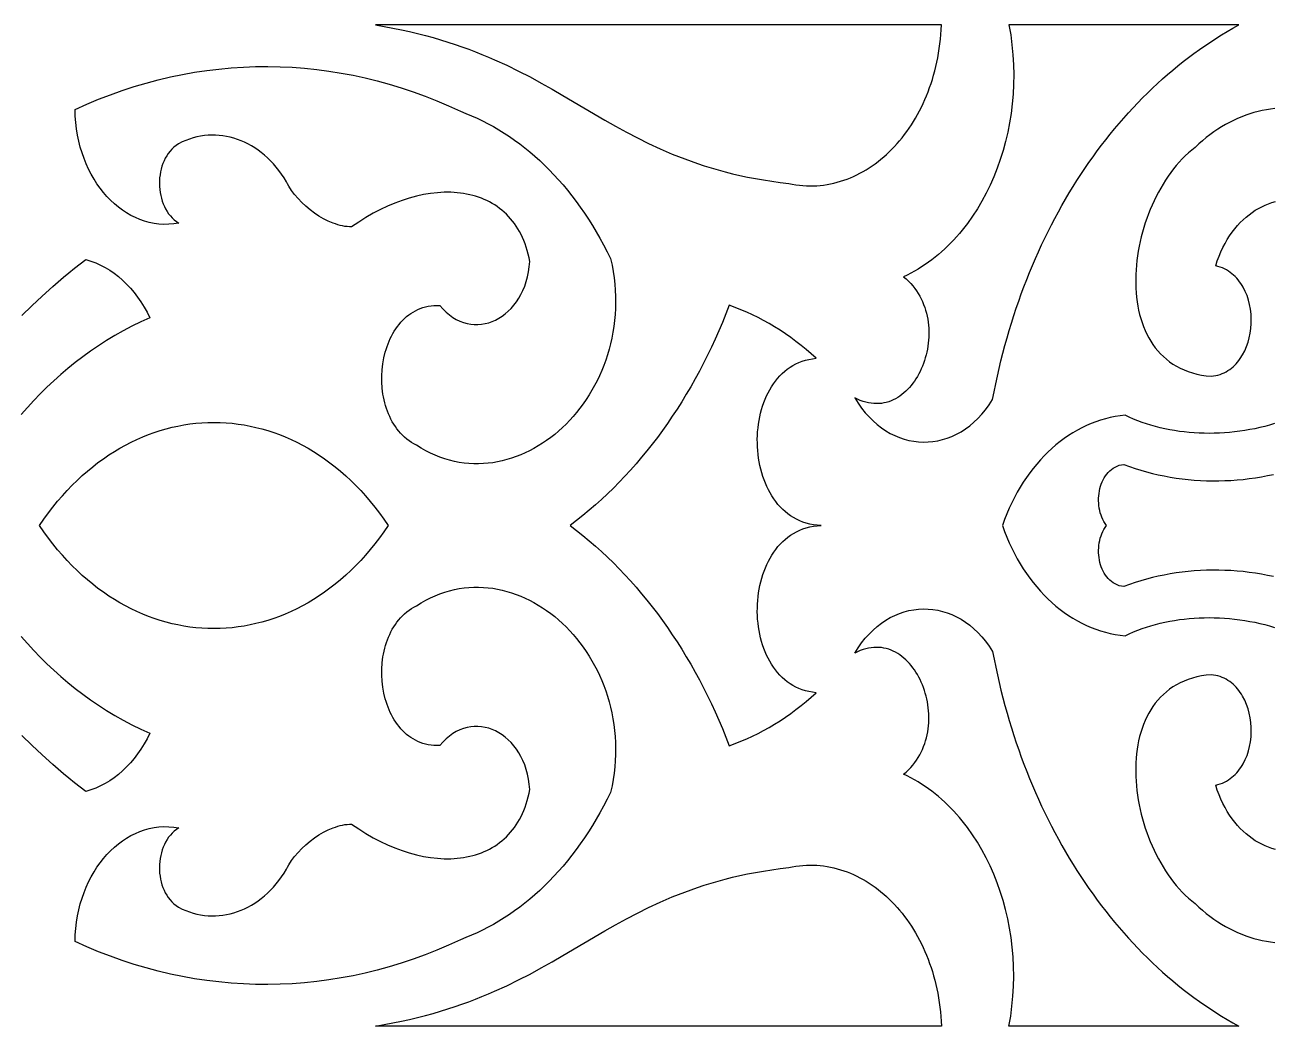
# Model space of a CAD drawing. Extents: x -250 to 390, y -40 to 76.
# Drawn here: x -119.6 to -20, y -40 to 40 of the extents above; entities that cross this region are included whole.
import ezdxf

# ---------------------------------------------------------------- set-up
doc = ezdxf.new("R2010")
doc.units = 0
doc.layers.add('LAYER_1', color=18, linetype='CONTINUOUS')

msp = doc.modelspace()

# ---------------------------------------------------------------- linework, layer by layer
at = {"layer": 'LAYER_1'}
for points in [[(-91.594, 39.999), (-90.885, 39.879), (-90.193, 39.75), (-89.519, 39.613), (-88.861, 39.469), (-88.22, 39.316), (-87.594, 39.157), (-86.984, 38.99), (-86.387, 38.816), (-85.805, 38.636), (-85.236, 38.45), (-84.679, 38.258), (-84.135, 38.06), (-83.603, 37.857), (-83.081, 37.649), (-82.57, 37.437), (-82.069, 37.22), (-81.094, 36.773), (-80.153, 36.312), (-79.239, 35.84), (-78.349, 35.358), (-77.479, 34.868), (-76.623, 34.374), (-74.938, 33.381), (-73.257, 32.397), (-72.406, 31.913), (-71.544, 31.44), (-70.664, 30.977), (-69.763, 30.529), (-68.835, 30.097), (-68.36, 29.888), (-67.877, 29.683), (-67.385, 29.484), (-66.884, 29.291), (-66.373, 29.103), (-65.851, 28.921), (-65.318, 28.746), (-64.774, 28.578), (-64.217, 28.416), (-63.648, 28.262), (-63.065, 28.115), (-62.469, 27.977), (-61.858, 27.846), (-61.232, 27.724), (-60.59, 27.611), (-59.932, 27.506), (-59.258, 27.411), (-58.566, 27.326), (-58.284, 27.27), (-58.004, 27.223), (-57.723, 27.187), (-57.443, 27.161), (-57.164, 27.145), (-56.885, 27.139), (-56.607, 27.142), (-56.331, 27.155), (-56.055, 27.177), (-55.781, 27.209), (-55.508, 27.25), (-55.237, 27.3), (-54.967, 27.359), (-54.699, 27.427), (-54.433, 27.505), (-54.169, 27.59), (-53.907, 27.685), (-53.648, 27.788), (-53.391, 27.9), (-53.136, 28.019), (-52.884, 28.147), (-52.635, 28.284), (-52.389, 28.428), (-52.146, 28.58), (-51.906, 28.74), (-51.669, 28.908), (-51.436, 29.084), (-51.206, 29.267), (-50.98, 29.457), (-50.758, 29.655), (-50.54, 29.86), (-50.326, 30.072), (-50.116, 30.291), (-49.91, 30.517), (-49.709, 30.749), (-49.512, 30.989), (-49.32, 31.235), (-49.133, 31.488), (-48.951, 31.747), (-48.774, 32.012), (-48.602, 32.283), (-48.435, 32.561), (-48.274, 32.844), (-48.119, 33.134), (-47.969, 33.429), (-47.825, 33.73), (-47.687, 34.036), (-47.555, 34.348), (-47.43, 34.665), (-47.31, 34.988), (-47.197, 35.316), (-47.091, 35.648), (-46.992, 35.986), (-46.899, 36.329), (-46.813, 36.676), (-46.735, 37.028), (-46.663, 37.384), (-46.6, 37.745), (-46.543, 38.111), (-46.494, 38.48), (-46.453, 38.854), (-46.42, 39.231), (-46.395, 39.613), (-46.377, 39.998)], [(-53.299, 10.205), (-53.033, 9.782), (-52.752, 9.385), (-52.457, 9.016), (-52.15, 8.673), (-51.831, 8.357), (-51.501, 8.068), (-51.161, 7.807), (-50.812, 7.572), (-50.455, 7.364), (-50.091, 7.183), (-49.721, 7.029), (-49.346, 6.902), (-48.967, 6.803), (-48.585, 6.73), (-48.2, 6.684), (-47.815, 6.666), (-47.429, 6.674), (-47.044, 6.71), (-46.661, 6.773), (-46.28, 6.863), (-45.904, 6.98), (-45.531, 7.124), (-45.165, 7.295), (-44.805, 7.494), (-44.452, 7.719), (-44.108, 7.972), (-43.773, 8.252), (-43.449, 8.56), (-43.137, 8.894), (-42.836, 9.256), (-42.549, 9.645), (-42.277, 10.062), (-42.157, 10.69), (-42.031, 11.315), (-41.898, 11.936), (-41.758, 12.554), (-41.611, 13.168), (-41.457, 13.778), (-41.296, 14.384), (-41.129, 14.986), (-40.955, 15.584), (-40.774, 16.178), (-40.587, 16.768), (-40.393, 17.354), (-40.193, 17.935), (-39.986, 18.512), (-39.773, 19.085), (-39.554, 19.653), (-39.328, 20.216), (-39.096, 20.774), (-38.858, 21.328), (-38.614, 21.877), (-38.364, 22.421), (-38.108, 22.959), (-37.846, 23.493), (-37.578, 24.021), (-37.304, 24.545), (-37.024, 25.062), (-36.739, 25.575), (-36.448, 26.082), (-36.151, 26.583), (-35.849, 27.079), (-35.541, 27.568), (-35.228, 28.053), (-34.909, 28.531), (-34.585, 29.003), (-34.255, 29.469), (-33.921, 29.929), (-33.581, 30.383), (-33.235, 30.83), (-32.885, 31.271), (-32.53, 31.706), (-32.169, 32.134), (-31.804, 32.556), (-31.433, 32.97), (-31.058, 33.378), (-30.678, 33.78), (-30.294, 34.174), (-29.904, 34.561), (-29.51, 34.942), (-29.111, 35.315), (-28.708, 35.681), (-28.3, 36.039), (-27.888, 36.39), (-27.471, 36.734), (-27.05, 37.07), (-26.625, 37.399), (-26.195, 37.72), (-25.761, 38.033), (-25.323, 38.338), (-24.881, 38.635), (-24.435, 38.925), (-23.985, 39.206), (-23.531, 39.479), (-23.073, 39.744), (-22.612, 40), (-40.972, 39.998), (-40.837, 39.202), (-40.732, 38.406), (-40.658, 37.612), (-40.612, 36.819), (-40.595, 36.029), (-40.607, 35.244), (-40.647, 34.464), (-40.714, 33.691), (-40.808, 32.925), (-40.929, 32.168), (-41.076, 31.42), (-41.248, 30.683), (-41.446, 29.959), (-41.668, 29.247), (-41.915, 28.549), (-42.186, 27.866), (-42.48, 27.199), (-42.797, 26.55), (-43.137, 25.918), (-43.499, 25.307), (-43.882, 24.715), (-44.286, 24.146), (-44.496, 23.869), (-44.712, 23.599), (-44.932, 23.334), (-45.157, 23.075), (-45.387, 22.823), (-45.622, 22.577), (-45.862, 22.337), (-46.107, 22.104), (-46.356, 21.878), (-46.61, 21.659), (-46.869, 21.446), (-47.132, 21.241), (-47.4, 21.043), (-47.672, 20.852), (-47.949, 20.669), (-48.23, 20.494), (-48.515, 20.326), (-48.804, 20.167), (-49.098, 20.015), (-49.395, 19.872), (-49.195, 19.701), (-49.005, 19.523), (-48.827, 19.338), (-48.66, 19.147), (-48.504, 18.949), (-48.359, 18.747), (-48.224, 18.539), (-48.1, 18.326), (-47.987, 18.108), (-47.883, 17.887), (-47.79, 17.662), (-47.707, 17.433), (-47.633, 17.202), (-47.569, 16.968), (-47.515, 16.731), (-47.469, 16.493), (-47.433, 16.254), (-47.406, 16.013), (-47.388, 15.771), (-47.379, 15.53), (-47.378, 15.288), (-47.385, 15.046), (-47.401, 14.806), (-47.425, 14.566), (-47.457, 14.328), (-47.496, 14.092), (-47.544, 13.858), (-47.598, 13.627), (-47.66, 13.399), (-47.73, 13.174), (-47.806, 12.953), (-47.89, 12.736), (-47.98, 12.523), (-48.076, 12.316), (-48.179, 12.113), (-48.289, 11.917), (-48.404, 11.726), (-48.526, 11.542), (-48.653, 11.364), (-48.787, 11.193), (-48.925, 11.03), (-49.069, 10.875), (-49.219, 10.728), (-49.373, 10.59), (-49.532, 10.46), (-49.697, 10.34), (-49.865, 10.23), (-50.039, 10.13), (-50.216, 10.04), (-50.398, 9.961), (-50.584, 9.894), (-50.774, 9.838), (-50.967, 9.793), (-51.164, 9.762), (-51.365, 9.743), (-51.568, 9.737), (-51.775, 9.744), (-51.985, 9.766), (-52.198, 9.801), (-52.413, 9.851), (-52.631, 9.916), (-52.852, 9.997), (-53.074, 10.093)], [(-115.592, 33.245), (-114.657, 33.665), (-113.716, 34.058), (-112.77, 34.424), (-111.819, 34.762), (-110.865, 35.072), (-109.907, 35.356), (-108.945, 35.611), (-107.98, 35.84), (-107.012, 36.041), (-106.042, 36.214), (-105.07, 36.36), (-104.096, 36.479), (-103.121, 36.57), (-102.145, 36.634), (-101.168, 36.671), (-100.191, 36.68), (-99.214, 36.662), (-98.237, 36.616), (-97.261, 36.543), (-96.287, 36.442), (-95.313, 36.314), (-94.342, 36.159), (-93.373, 35.976), (-92.407, 35.766), (-91.443, 35.528), (-90.483, 35.263), (-89.526, 34.971), (-88.573, 34.651), (-87.625, 34.304), (-86.681, 33.93), (-85.743, 33.528), (-84.809, 33.099), (-84.359, 32.927), (-83.912, 32.742), (-83.468, 32.545), (-83.028, 32.333), (-82.591, 32.109), (-82.159, 31.872), (-81.731, 31.622), (-81.307, 31.359), (-80.887, 31.083), (-80.472, 30.794), (-80.061, 30.492), (-79.656, 30.178), (-79.255, 29.851), (-78.86, 29.512), (-78.47, 29.16), (-78.085, 28.796), (-77.706, 28.419), (-77.333, 28.03), (-76.966, 27.629), (-76.605, 27.216), (-76.25, 26.79), (-75.901, 26.352), (-75.559, 25.903), (-75.224, 25.441), (-74.895, 24.968), (-74.574, 24.483), (-74.259, 23.986), (-73.952, 23.477), (-73.653, 22.957), (-73.361, 22.425), (-73.077, 21.882), (-72.8, 21.327), (-72.691, 20.815), (-72.601, 20.306), (-72.528, 19.8), (-72.472, 19.297), (-72.434, 18.799), (-72.413, 18.304), (-72.408, 17.814), (-72.419, 17.329), (-72.446, 16.848), (-72.489, 16.373), (-72.546, 15.903), (-72.619, 15.439), (-72.706, 14.982), (-72.807, 14.53), (-72.922, 14.085), (-73.05, 13.648), (-73.192, 13.217), (-73.346, 12.794), (-73.513, 12.379), (-73.691, 11.972), (-73.882, 11.573), (-74.084, 11.183), (-74.296, 10.802), (-74.52, 10.43), (-74.754, 10.068), (-74.998, 9.715), (-75.252, 9.373), (-75.515, 9.041), (-75.787, 8.72), (-76.067, 8.409), (-76.356, 8.11), (-76.653, 7.823), (-76.958, 7.547), (-77.269, 7.283), (-77.588, 7.032), (-77.914, 6.793), (-78.245, 6.567), (-78.583, 6.355), (-78.926, 6.156), (-79.274, 5.971), (-79.628, 5.8), (-79.986, 5.643), (-80.348, 5.501), (-80.714, 5.374), (-81.083, 5.262), (-81.456, 5.166), (-81.832, 5.086), (-82.21, 5.021), (-82.59, 4.973), (-82.972, 4.942), (-83.356, 4.928), (-83.74, 4.93), (-84.126, 4.951), (-84.512, 4.989), (-84.898, 5.045), (-85.284, 5.12), (-85.669, 5.213), (-86.053, 5.326), (-86.437, 5.457), (-86.818, 5.608), (-87.198, 5.779), (-87.575, 5.97), (-87.95, 6.181), (-88.322, 6.413), (-88.526, 6.523), (-88.722, 6.643), (-88.91, 6.772), (-89.09, 6.91), (-89.262, 7.057), (-89.426, 7.212), (-89.582, 7.375), (-89.73, 7.545), (-89.871, 7.722), (-90.003, 7.906), (-90.128, 8.097), (-90.245, 8.294), (-90.354, 8.496), (-90.456, 8.703), (-90.549, 8.915), (-90.636, 9.132), (-90.714, 9.353), (-90.785, 9.578), (-90.849, 9.806), (-90.905, 10.038), (-90.954, 10.272), (-90.995, 10.508), (-91.055, 10.986), (-91.086, 11.468), (-91.087, 11.953), (-91.06, 12.436), (-91.005, 12.915), (-90.921, 13.387), (-90.809, 13.849), (-90.743, 14.075), (-90.669, 14.297), (-90.589, 14.516), (-90.502, 14.73), (-90.408, 14.939), (-90.308, 15.143), (-90.2, 15.342), (-90.086, 15.535), (-89.966, 15.722), (-89.838, 15.902), (-89.704, 16.075), (-89.564, 16.24), (-89.417, 16.398), (-89.263, 16.548), (-89.103, 16.69), (-88.936, 16.822), (-88.764, 16.946), (-88.584, 17.059), (-88.399, 17.163), (-88.207, 17.257), (-88.008, 17.339), (-87.804, 17.411), (-87.593, 17.471), (-87.376, 17.52), (-87.153, 17.556), (-86.924, 17.58), (-86.689, 17.591), (-86.447, 17.588), (-86.2, 17.305), (-85.943, 17.051), (-85.679, 16.828), (-85.407, 16.634), (-85.13, 16.469), (-84.848, 16.333), (-84.562, 16.224), (-84.273, 16.143), (-83.983, 16.089), (-83.692, 16.062), (-83.401, 16.06), (-83.112, 16.083), (-82.825, 16.132), (-82.542, 16.205), (-82.264, 16.301), (-81.991, 16.421), (-81.725, 16.564), (-81.467, 16.729), (-81.218, 16.916), (-80.978, 17.124), (-80.75, 17.353), (-80.533, 17.602), (-80.33, 17.871), (-80.141, 18.159), (-79.966, 18.465), (-79.809, 18.79), (-79.668, 19.133), (-79.546, 19.493), (-79.443, 19.869), (-79.36, 20.262), (-79.299, 20.67), (-79.261, 21.093), (-79.32, 21.393), (-79.387, 21.684), (-79.463, 21.967), (-79.546, 22.241), (-79.638, 22.506), (-79.737, 22.763), (-79.845, 23.012), (-79.959, 23.252), (-80.081, 23.483), (-80.21, 23.707), (-80.347, 23.921), (-80.49, 24.128), (-80.639, 24.326), (-80.796, 24.516), (-80.958, 24.697), (-81.127, 24.87), (-81.303, 25.035), (-81.484, 25.192), (-81.67, 25.34), (-81.863, 25.48), (-82.06, 25.612), (-82.264, 25.736), (-82.472, 25.852), (-82.685, 25.959), (-82.903, 26.059), (-83.126, 26.15), (-83.353, 26.233), (-83.585, 26.309), (-83.821, 26.376), (-84.06, 26.436), (-84.304, 26.487), (-84.552, 26.53), (-84.803, 26.566), (-85.057, 26.594), (-85.315, 26.613), (-85.576, 26.625), (-85.84, 26.629), (-86.106, 26.626), (-86.375, 26.614), (-86.647, 26.595), (-87.197, 26.533), (-87.755, 26.441), (-88.32, 26.318), (-88.89, 26.164), (-89.465, 25.98), (-90.042, 25.766), (-90.621, 25.523), (-91.201, 25.249), (-91.78, 24.946), (-92.357, 24.614), (-92.93, 24.252), (-93.499, 23.861), (-93.677, 23.866), (-93.857, 23.881), (-94.04, 23.906), (-94.225, 23.94), (-94.412, 23.983), (-94.6, 24.035), (-94.788, 24.095), (-94.978, 24.164), (-95.357, 24.325), (-95.733, 24.514), (-96.104, 24.731), (-96.467, 24.971), (-96.818, 25.233), (-97.154, 25.514), (-97.473, 25.812), (-97.772, 26.124), (-98.047, 26.448), (-98.295, 26.78), (-98.514, 27.12), (-98.611, 27.291), (-98.7, 27.464), (-98.894, 27.775), (-99.096, 28.074), (-99.306, 28.36), (-99.524, 28.632), (-99.75, 28.892), (-99.982, 29.139), (-100.221, 29.372), (-100.467, 29.592), (-100.718, 29.799), (-100.975, 29.991), (-101.238, 30.17), (-101.505, 30.335), (-101.777, 30.486), (-102.053, 30.622), (-102.333, 30.745), (-102.616, 30.852), (-102.903, 30.946), (-103.192, 31.024), (-103.484, 31.088), (-103.777, 31.137), (-104.073, 31.17), (-104.37, 31.189), (-104.667, 31.192), (-104.965, 31.18), (-105.264, 31.152), (-105.562, 31.108), (-105.86, 31.049), (-106.158, 30.973), (-106.454, 30.882), (-106.748, 30.774), (-107.041, 30.65), (-107.331, 30.509), (-107.517, 30.379), (-107.692, 30.235), (-107.854, 30.078), (-108.004, 29.91), (-108.142, 29.731), (-108.267, 29.542), (-108.381, 29.345), (-108.482, 29.139), (-108.571, 28.927), (-108.648, 28.708), (-108.712, 28.484), (-108.765, 28.255), (-108.806, 28.023), (-108.834, 27.789), (-108.851, 27.552), (-108.855, 27.315), (-108.848, 27.079), (-108.828, 26.843), (-108.797, 26.609), (-108.753, 26.378), (-108.698, 26.151), (-108.63, 25.928), (-108.551, 25.712), (-108.46, 25.501), (-108.357, 25.298), (-108.242, 25.103), (-108.115, 24.918), (-107.976, 24.742), (-107.825, 24.578), (-107.663, 24.426), (-107.489, 24.286), (-107.303, 24.16), (-107.707, 24.099), (-108.107, 24.068), (-108.504, 24.065), (-108.896, 24.089), (-109.284, 24.14), (-109.666, 24.218), (-110.042, 24.321), (-110.411, 24.449), (-110.772, 24.601), (-111.126, 24.777), (-111.471, 24.976), (-111.806, 25.197), (-112.132, 25.439), (-112.447, 25.703), (-112.75, 25.986), (-113.042, 26.289), (-113.322, 26.611), (-113.588, 26.951), (-113.841, 27.309), (-114.079, 27.683), (-114.303, 28.074), (-114.51, 28.48), (-114.702, 28.901), (-114.877, 29.336), (-115.034, 29.785), (-115.173, 30.246), (-115.293, 30.72), (-115.394, 31.204), (-115.475, 31.7), (-115.536, 32.206), (-115.575, 32.721)], [(-63.318, -17.597), (-62.852, -17.427), (-62.389, -17.244), (-61.931, -17.047), (-61.476, -16.838), (-61.025, -16.616), (-60.578, -16.382), (-60.136, -16.135), (-59.699, -15.875), (-59.266, -15.603), (-58.837, -15.319), (-58.414, -15.022), (-57.996, -14.714), (-57.584, -14.393), (-57.177, -14.061), (-56.775, -13.717), (-56.379, -13.362), (-56.673, -13.328), (-56.958, -13.278), (-57.233, -13.211), (-57.498, -13.129), (-57.754, -13.031), (-58.001, -12.918), (-58.238, -12.79), (-58.466, -12.649), (-58.684, -12.495), (-58.893, -12.328), (-59.092, -12.149), (-59.282, -11.959), (-59.462, -11.757), (-59.633, -11.545), (-59.794, -11.324), (-59.946, -11.093), (-60.088, -10.853), (-60.221, -10.605), (-60.344, -10.35), (-60.458, -10.087), (-60.562, -9.818), (-60.657, -9.543), (-60.742, -9.262), (-60.817, -8.977), (-60.884, -8.688), (-60.94, -8.394), (-60.987, -8.098), (-61.025, -7.799), (-61.053, -7.498), (-61.071, -7.195), (-61.08, -6.892), (-61.079, -6.588), (-61.069, -6.284), (-61.049, -5.981), (-61.02, -5.68), (-60.981, -5.38), (-60.932, -5.083), (-60.874, -4.788), (-60.807, -4.497), (-60.729, -4.21), (-60.643, -3.928), (-60.546, -3.651), (-60.44, -3.38), (-60.324, -3.115), (-60.199, -2.857), (-60.064, -2.606), (-59.92, -2.364), (-59.766, -2.13), (-59.602, -1.905), (-59.429, -1.689), (-59.246, -1.484), (-59.054, -1.29), (-58.852, -1.107), (-58.64, -0.936), (-58.418, -0.777), (-58.187, -0.631), (-57.947, -0.499), (-57.696, -0.381), (-57.436, -0.278), (-57.167, -0.189), (-56.888, -0.117), (-56.599, -0.061), (-56.3, -0.022), (-55.992, 0), (-56.3, 0.022), (-56.599, 0.061), (-56.888, 0.117), (-57.167, 0.189), (-57.436, 0.278), (-57.696, 0.381), (-57.947, 0.499), (-58.187, 0.631), (-58.418, 0.777), (-58.64, 0.936), (-58.852, 1.107), (-59.054, 1.29), (-59.246, 1.484), (-59.429, 1.689), (-59.602, 1.905), (-59.766, 2.13), (-59.92, 2.364), (-60.064, 2.606), (-60.199, 2.857), (-60.324, 3.115), (-60.44, 3.38), (-60.546, 3.651), (-60.643, 3.928), (-60.729, 4.21), (-60.807, 4.497), (-60.874, 4.788), (-60.932, 5.083), (-60.981, 5.38), (-61.02, 5.68), (-61.049, 5.981), (-61.069, 6.284), (-61.079, 6.588), (-61.08, 6.892), (-61.071, 7.195), (-61.053, 7.498), (-61.025, 7.799), (-60.987, 8.098), (-60.94, 8.394), (-60.884, 8.688), (-60.817, 8.977), (-60.742, 9.262), (-60.657, 9.543), (-60.562, 9.818), (-60.458, 10.087), (-60.344, 10.35), (-60.221, 10.605), (-60.088, 10.853), (-59.946, 11.093), (-59.794, 11.324), (-59.633, 11.545), (-59.462, 11.757), (-59.282, 11.959), (-59.092, 12.149), (-58.893, 12.328), (-58.684, 12.495), (-58.466, 12.649), (-58.238, 12.79), (-58.001, 12.918), (-57.754, 13.031), (-57.498, 13.129), (-57.233, 13.211), (-56.958, 13.278), (-56.673, 13.328), (-56.379, 13.362), (-56.775, 13.717), (-57.177, 14.061), (-57.584, 14.393), (-57.996, 14.714), (-58.414, 15.022), (-58.837, 15.319), (-59.266, 15.603), (-59.699, 15.875), (-60.136, 16.135), (-60.578, 16.382), (-61.025, 16.616), (-61.476, 16.838), (-61.931, 17.047), (-62.389, 17.244), (-62.852, 17.427), (-63.318, 17.597), (-63.585, 16.912), (-63.861, 16.235), (-64.147, 15.564), (-64.442, 14.902), (-64.746, 14.247), (-65.059, 13.6), (-65.381, 12.962), (-65.712, 12.331), (-66.052, 11.708), (-66.4, 11.094), (-66.756, 10.489), (-67.121, 9.892), (-67.495, 9.304), (-67.876, 8.725), (-68.266, 8.155), (-68.663, 7.595), (-69.069, 7.044), (-69.482, 6.502), (-69.903, 5.97), (-70.331, 5.448), (-70.767, 4.936), (-71.211, 4.434), (-71.662, 3.942), (-72.119, 3.461), (-72.584, 2.99), (-73.056, 2.53), (-73.535, 2.08), (-74.021, 1.642), (-74.513, 1.214), (-75.012, 0.798), (-75.517, 0.393), (-76.029, 0), (-75.517, -0.393), (-75.012, -0.798), (-74.513, -1.214), (-74.021, -1.642), (-73.535, -2.08), (-73.056, -2.53), (-72.584, -2.99), (-72.119, -3.461), (-71.662, -3.942), (-71.211, -4.434), (-70.767, -4.936), (-70.331, -5.448), (-69.903, -5.97), (-69.482, -6.502), (-69.069, -7.044), (-68.663, -7.595), (-68.266, -8.155), (-67.876, -8.725), (-67.495, -9.304), (-67.121, -9.892), (-66.756, -10.489), (-66.4, -11.094), (-66.052, -11.708), (-65.712, -12.331), (-65.381, -12.962), (-65.059, -13.6), (-64.746, -14.247), (-64.442, -14.902), (-64.147, -15.564), (-63.861, -16.235), (-63.585, -16.912)], [(-118.433, 0), (-118.084, 0.507), (-117.727, 0.999), (-117.363, 1.474), (-116.99, 1.933), (-116.61, 2.376), (-116.222, 2.803), (-115.828, 3.213), (-115.427, 3.608), (-115.02, 3.986), (-114.606, 4.348), (-114.186, 4.694), (-113.761, 5.024), (-113.331, 5.338), (-112.895, 5.636), (-112.455, 5.917), (-112.01, 6.183), (-111.561, 6.432), (-111.107, 6.665), (-110.65, 6.882), (-110.19, 7.083), (-109.726, 7.268), (-109.26, 7.437), (-108.79, 7.59), (-108.319, 7.726), (-107.845, 7.847), (-107.369, 7.951), (-106.892, 8.039), (-106.413, 8.111), (-105.934, 8.167), (-105.453, 8.207), (-104.972, 8.231), (-104.491, 8.239), (-104.01, 8.231), (-103.529, 8.206), (-103.049, 8.166), (-102.569, 8.109), (-102.091, 8.036), (-101.614, 7.948), (-101.138, 7.843), (-100.665, 7.722), (-100.193, 7.585), (-99.724, 7.432), (-99.258, 7.263), (-98.795, 7.077), (-98.334, 6.876), (-97.878, 6.659), (-97.425, 6.425), (-96.976, 6.176), (-96.532, 5.91), (-96.092, 5.629), (-95.657, 5.331), (-95.227, 5.017), (-94.803, 4.687), (-94.384, 4.341), (-93.971, 3.979), (-93.564, 3.602), (-93.164, 3.207), (-92.77, 2.797), (-92.384, 2.371), (-92.004, 1.929), (-91.633, 1.471), (-91.269, 0.997), (-90.913, 0.506), (-90.565, 0), (-90.913, -0.506), (-91.269, -0.997), (-91.633, -1.471), (-92.004, -1.929), (-92.384, -2.371), (-92.77, -2.797), (-93.164, -3.207), (-93.564, -3.602), (-93.971, -3.979), (-94.384, -4.341), (-94.803, -4.687), (-95.227, -5.017), (-95.657, -5.331), (-96.092, -5.629), (-96.532, -5.91), (-96.976, -6.176), (-97.425, -6.425), (-97.878, -6.659), (-98.334, -6.876), (-98.795, -7.077), (-99.258, -7.263), (-99.724, -7.432), (-100.193, -7.585), (-100.665, -7.722), (-101.138, -7.843), (-101.614, -7.948), (-102.091, -8.036), (-102.569, -8.109), (-103.049, -8.166), (-103.529, -8.206), (-104.01, -8.231), (-104.491, -8.239), (-104.972, -8.231), (-105.453, -8.207), (-105.934, -8.167), (-106.413, -8.111), (-106.892, -8.039), (-107.369, -7.951), (-107.845, -7.847), (-108.319, -7.726), (-108.79, -7.59), (-109.26, -7.437), (-109.726, -7.268), (-110.19, -7.083), (-110.65, -6.882), (-111.107, -6.665), (-111.561, -6.432), (-112.01, -6.183), (-112.455, -5.917), (-112.895, -5.636), (-113.331, -5.338), (-113.761, -5.024), (-114.186, -4.694), (-114.606, -4.348), (-115.02, -3.986), (-115.427, -3.608), (-115.828, -3.213), (-116.222, -2.803), (-116.61, -2.376), (-116.99, -1.933), (-117.363, -1.474), (-117.727, -0.999), (-118.084, -0.507)], [(-115.592, -33.245), (-115.575, -32.721), (-115.536, -32.206), (-115.475, -31.7), (-115.394, -31.204), (-115.293, -30.72), (-115.173, -30.246), (-115.034, -29.785), (-114.877, -29.336), (-114.702, -28.901), (-114.51, -28.48), (-114.303, -28.074), (-114.079, -27.683), (-113.841, -27.309), (-113.588, -26.951), (-113.322, -26.611), (-113.042, -26.289), (-112.75, -25.986), (-112.447, -25.703), (-112.132, -25.439), (-111.806, -25.197), (-111.471, -24.976), (-111.126, -24.777), (-110.772, -24.601), (-110.411, -24.449), (-110.042, -24.321), (-109.666, -24.218), (-109.284, -24.14), (-108.896, -24.089), (-108.504, -24.065), (-108.107, -24.068), (-107.707, -24.099), (-107.303, -24.16), (-107.489, -24.286), (-107.663, -24.426), (-107.825, -24.578), (-107.976, -24.742), (-108.115, -24.918), (-108.242, -25.103), (-108.357, -25.298), (-108.46, -25.501), (-108.551, -25.712), (-108.63, -25.928), (-108.698, -26.151), (-108.753, -26.378), (-108.797, -26.609), (-108.828, -26.843), (-108.848, -27.079), (-108.855, -27.315), (-108.851, -27.552), (-108.834, -27.789), (-108.806, -28.023), (-108.765, -28.255), (-108.712, -28.484), (-108.648, -28.708), (-108.571, -28.927), (-108.482, -29.139), (-108.381, -29.345), (-108.267, -29.542), (-108.142, -29.731), (-108.004, -29.91), (-107.854, -30.078), (-107.692, -30.235), (-107.517, -30.379), (-107.331, -30.509), (-107.041, -30.65), (-106.748, -30.774), (-106.454, -30.882), (-106.158, -30.973), (-105.86, -31.049), (-105.562, -31.108), (-105.264, -31.152), (-104.965, -31.18), (-104.667, -31.192), (-104.37, -31.189), (-104.073, -31.17), (-103.777, -31.137), (-103.484, -31.088), (-103.192, -31.024), (-102.903, -30.946), (-102.616, -30.852), (-102.333, -30.745), (-102.053, -30.622), (-101.777, -30.486), (-101.505, -30.335), (-101.238, -30.17), (-100.975, -29.991), (-100.718, -29.799), (-100.467, -29.592), (-100.221, -29.372), (-99.982, -29.139), (-99.75, -28.892), (-99.524, -28.632), (-99.306, -28.36), (-99.096, -28.074), (-98.894, -27.775), (-98.7, -27.464), (-98.611, -27.291), (-98.514, -27.12), (-98.295, -26.78), (-98.047, -26.448), (-97.772, -26.124), (-97.473, -25.812), (-97.154, -25.514), (-96.818, -25.233), (-96.467, -24.971), (-96.104, -24.731), (-95.733, -24.514), (-95.357, -24.325), (-94.978, -24.164), (-94.788, -24.095), (-94.6, -24.035), (-94.412, -23.983), (-94.225, -23.94), (-94.04, -23.906), (-93.857, -23.881), (-93.677, -23.866), (-93.499, -23.861), (-92.93, -24.252), (-92.357, -24.614), (-91.78, -24.946), (-91.201, -25.249), (-90.621, -25.523), (-90.042, -25.766), (-89.465, -25.98), (-88.89, -26.164), (-88.32, -26.318), (-87.755, -26.441), (-87.197, -26.533), (-86.647, -26.595), (-86.375, -26.614), (-86.106, -26.626), (-85.84, -26.629), (-85.576, -26.625), (-85.315, -26.613), (-85.057, -26.594), (-84.803, -26.566), (-84.552, -26.53), (-84.304, -26.487), (-84.06, -26.436), (-83.821, -26.376), (-83.585, -26.309), (-83.353, -26.233), (-83.126, -26.15), (-82.903, -26.059), (-82.685, -25.959), (-82.472, -25.852), (-82.264, -25.736), (-82.06, -25.612), (-81.863, -25.48), (-81.67, -25.34), (-81.484, -25.192), (-81.303, -25.035), (-81.127, -24.87), (-80.958, -24.697), (-80.796, -24.516), (-80.639, -24.326), (-80.49, -24.128), (-80.347, -23.921), (-80.21, -23.707), (-80.081, -23.483), (-79.959, -23.252), (-79.845, -23.012), (-79.737, -22.763), (-79.638, -22.506), (-79.546, -22.241), (-79.463, -21.967), (-79.387, -21.684), (-79.32, -21.393), (-79.261, -21.093), (-79.299, -20.67), (-79.36, -20.262), (-79.443, -19.869), (-79.546, -19.493), (-79.668, -19.133), (-79.809, -18.79), (-79.966, -18.465), (-80.141, -18.159), (-80.33, -17.871), (-80.533, -17.602), (-80.75, -17.353), (-80.978, -17.124), (-81.218, -16.916), (-81.467, -16.729), (-81.725, -16.564), (-81.991, -16.421), (-82.264, -16.301), (-82.542, -16.205), (-82.825, -16.132), (-83.112, -16.083), (-83.401, -16.06), (-83.692, -16.062), (-83.983, -16.089), (-84.273, -16.143), (-84.562, -16.224), (-84.848, -16.333), (-85.13, -16.469), (-85.407, -16.634), (-85.679, -16.828), (-85.943, -17.051), (-86.2, -17.305), (-86.447, -17.588), (-86.689, -17.591), (-86.924, -17.58), (-87.153, -17.556), (-87.376, -17.52), (-87.593, -17.471), (-87.804, -17.411), (-88.008, -17.339), (-88.207, -17.257), (-88.399, -17.163), (-88.584, -17.059), (-88.764, -16.946), (-88.936, -16.822), (-89.103, -16.69), (-89.263, -16.548), (-89.417, -16.398), (-89.564, -16.24), (-89.704, -16.075), (-89.838, -15.902), (-89.966, -15.722), (-90.086, -15.535), (-90.2, -15.342), (-90.308, -15.143), (-90.408, -14.939), (-90.502, -14.73), (-90.589, -14.516), (-90.669, -14.297), (-90.743, -14.075), (-90.809, -13.849), (-90.921, -13.387), (-91.005, -12.915), (-91.06, -12.436), (-91.087, -11.953), (-91.086, -11.468), (-91.055, -10.986), (-91.029, -10.746), (-90.995, -10.508), (-90.954, -10.272), (-90.905, -10.038), (-90.849, -9.806), (-90.785, -9.578), (-90.714, -9.353), (-90.636, -9.132), (-90.549, -8.915), (-90.456, -8.703), (-90.354, -8.496), (-90.245, -8.294), (-90.128, -8.097), (-90.003, -7.906), (-89.871, -7.722), (-89.73, -7.545), (-89.582, -7.375), (-89.426, -7.212), (-89.262, -7.057), (-89.09, -6.91), (-88.91, -6.772), (-88.722, -6.643), (-88.526, -6.523), (-88.322, -6.413), (-87.95, -6.181), (-87.575, -5.97), (-87.198, -5.779), (-86.818, -5.608), (-86.437, -5.457), (-86.053, -5.326), (-85.669, -5.213), (-85.284, -5.12), (-84.898, -5.045), (-84.512, -4.989), (-84.126, -4.951), (-83.74, -4.93), (-83.356, -4.928), (-82.972, -4.942), (-82.59, -4.973), (-82.21, -5.021), (-81.832, -5.086), (-81.456, -5.166), (-81.083, -5.262), (-80.714, -5.374), (-80.348, -5.501), (-79.986, -5.643), (-79.628, -5.8), (-79.274, -5.971), (-78.926, -6.156), (-78.583, -6.355), (-78.245, -6.567), (-77.914, -6.793), (-77.588, -7.032), (-77.269, -7.283), (-76.958, -7.547), (-76.653, -7.823), (-76.356, -8.11), (-76.067, -8.409), (-75.787, -8.72), (-75.515, -9.041), (-75.252, -9.373), (-74.998, -9.715), (-74.754, -10.068), (-74.52, -10.43), (-74.296, -10.802), (-74.084, -11.183), (-73.882, -11.573), (-73.691, -11.972), (-73.513, -12.379), (-73.346, -12.794), (-73.192, -13.217), (-73.05, -13.648), (-72.922, -14.085), (-72.807, -14.53), (-72.706, -14.982), (-72.619, -15.439), (-72.546, -15.903), (-72.489, -16.373), (-72.446, -16.848), (-72.419, -17.329), (-72.408, -17.814), (-72.413, -18.304), (-72.434, -18.799), (-72.472, -19.297), (-72.528, -19.8), (-72.601, -20.306), (-72.691, -20.815), (-72.8, -21.327), (-73.077, -21.882), (-73.361, -22.425), (-73.653, -22.957), (-73.952, -23.477), (-74.259, -23.986), (-74.574, -24.483), (-74.895, -24.968), (-75.224, -25.441), (-75.559, -25.903), (-75.901, -26.352), (-76.25, -26.79), (-76.605, -27.216), (-76.966, -27.629), (-77.333, -28.03), (-77.706, -28.419), (-78.085, -28.796), (-78.47, -29.16), (-78.86, -29.512), (-79.255, -29.851), (-79.656, -30.178), (-80.061, -30.492), (-80.472, -30.794), (-80.887, -31.083), (-81.307, -31.359), (-81.731, -31.622), (-82.159, -31.872), (-82.591, -32.109), (-83.028, -32.333), (-83.468, -32.545), (-83.912, -32.742), (-84.359, -32.927), (-84.809, -33.099), (-85.743, -33.528), (-86.681, -33.93), (-87.625, -34.304), (-88.573, -34.651), (-89.526, -34.971), (-90.483, -35.263), (-91.443, -35.528), (-92.407, -35.766), (-93.373, -35.976), (-94.342, -36.159), (-95.313, -36.314), (-96.287, -36.442), (-97.261, -36.543), (-98.237, -36.616), (-99.214, -36.662), (-100.191, -36.68), (-101.168, -36.671), (-102.145, -36.634), (-103.121, -36.57), (-104.096, -36.479), (-105.07, -36.36), (-106.042, -36.214), (-107.012, -36.041), (-107.98, -35.84), (-108.945, -35.611), (-109.907, -35.356), (-110.865, -35.072), (-111.819, -34.762), (-112.77, -34.424), (-113.716, -34.058), (-114.657, -33.665)], [(-40.972, -39.998), (-40.837, -39.202), (-40.732, -38.406), (-40.658, -37.612), (-40.612, -36.819), (-40.595, -36.029), (-40.607, -35.244), (-40.647, -34.464), (-40.714, -33.691), (-40.808, -32.925), (-40.929, -32.168), (-41.076, -31.42), (-41.248, -30.683), (-41.446, -29.959), (-41.668, -29.247), (-41.915, -28.549), (-42.186, -27.866), (-42.48, -27.199), (-42.797, -26.55), (-43.137, -25.918), (-43.499, -25.307), (-43.882, -24.715), (-44.286, -24.146), (-44.496, -23.869), (-44.712, -23.599), (-44.932, -23.334), (-45.157, -23.075), (-45.387, -22.823), (-45.622, -22.577), (-45.862, -22.337), (-46.107, -22.104), (-46.356, -21.878), (-46.61, -21.659), (-46.869, -21.446), (-47.132, -21.241), (-47.4, -21.043), (-47.672, -20.852), (-47.949, -20.669), (-48.23, -20.494), (-48.515, -20.326), (-48.804, -20.167), (-49.098, -20.015), (-49.395, -19.872), (-49.195, -19.701), (-49.005, -19.523), (-48.827, -19.338), (-48.66, -19.147), (-48.504, -18.949), (-48.359, -18.747), (-48.224, -18.539), (-48.1, -18.326), (-47.987, -18.108), (-47.883, -17.887), (-47.79, -17.662), (-47.707, -17.433), (-47.633, -17.202), (-47.569, -16.968), (-47.515, -16.731), (-47.469, -16.493), (-47.433, -16.254), (-47.406, -16.013), (-47.388, -15.771), (-47.379, -15.53), (-47.378, -15.288), (-47.385, -15.046), (-47.401, -14.806), (-47.425, -14.566), (-47.457, -14.328), (-47.496, -14.092), (-47.544, -13.858), (-47.598, -13.627), (-47.66, -13.399), (-47.73, -13.174), (-47.806, -12.953), (-47.89, -12.736), (-47.98, -12.523), (-48.076, -12.316), (-48.179, -12.113), (-48.289, -11.917), (-48.404, -11.726), (-48.526, -11.542), (-48.653, -11.364), (-48.787, -11.193), (-48.925, -11.03), (-49.069, -10.875), (-49.219, -10.728), (-49.373, -10.59), (-49.532, -10.46), (-49.697, -10.34), (-49.865, -10.23), (-50.039, -10.13), (-50.216, -10.04), (-50.398, -9.961), (-50.584, -9.894), (-50.774, -9.838), (-50.967, -9.793), (-51.164, -9.762), (-51.365, -9.743), (-51.568, -9.737), (-51.775, -9.744), (-51.985, -9.766), (-52.198, -9.801), (-52.413, -9.851), (-52.631, -9.916), (-52.852, -9.997), (-53.074, -10.093), (-53.299, -10.205), (-53.033, -9.782), (-52.752, -9.385), (-52.457, -9.016), (-52.15, -8.673), (-51.831, -8.357), (-51.501, -8.068), (-51.161, -7.807), (-50.812, -7.572), (-50.455, -7.364), (-50.091, -7.183), (-49.721, -7.029), (-49.346, -6.902), (-48.967, -6.803), (-48.585, -6.73), (-48.2, -6.684), (-47.815, -6.666), (-47.429, -6.674), (-47.044, -6.71), (-46.661, -6.773), (-46.28, -6.863), (-45.904, -6.98), (-45.531, -7.124), (-45.165, -7.295), (-44.805, -7.494), (-44.452, -7.719), (-44.108, -7.972), (-43.773, -8.252), (-43.449, -8.56), (-43.137, -8.894), (-42.836, -9.256), (-42.549, -9.645), (-42.277, -10.062), (-42.157, -10.69), (-42.031, -11.315), (-41.898, -11.936), (-41.758, -12.554), (-41.611, -13.168), (-41.457, -13.778), (-41.296, -14.384), (-41.129, -14.986), (-40.955, -15.584), (-40.774, -16.178), (-40.587, -16.768), (-40.393, -17.354), (-40.193, -17.935), (-39.986, -18.512), (-39.773, -19.085), (-39.554, -19.653), (-39.328, -20.216), (-39.096, -20.774), (-38.858, -21.328), (-38.614, -21.877), (-38.364, -22.421), (-38.108, -22.959), (-37.846, -23.493), (-37.578, -24.021), (-37.304, -24.545), (-37.024, -25.062), (-36.739, -25.575), (-36.448, -26.082), (-36.151, -26.583), (-35.849, -27.079), (-35.541, -27.568), (-35.228, -28.053), (-34.909, -28.531), (-34.585, -29.003), (-34.255, -29.469), (-33.921, -29.929), (-33.581, -30.383), (-33.235, -30.83), (-32.885, -31.271), (-32.53, -31.706), (-32.169, -32.134), (-31.804, -32.556), (-31.433, -32.97), (-31.058, -33.378), (-30.678, -33.78), (-30.294, -34.174), (-29.904, -34.561), (-29.51, -34.942), (-29.111, -35.315), (-28.708, -35.681), (-28.3, -36.039), (-27.888, -36.39), (-27.471, -36.734), (-27.05, -37.07), (-26.625, -37.399), (-26.195, -37.72), (-25.761, -38.033), (-25.323, -38.338), (-24.881, -38.635), (-24.435, -38.925), (-23.985, -39.206), (-23.531, -39.479), (-23.073, -39.744), (-22.612, -40)], [(-91.594, -39.999), (-90.885, -39.879), (-90.193, -39.75), (-89.519, -39.613), (-88.861, -39.469), (-88.22, -39.316), (-87.594, -39.157), (-86.984, -38.99), (-86.387, -38.816), (-85.805, -38.636), (-85.236, -38.45), (-84.679, -38.258), (-84.135, -38.06), (-83.603, -37.857), (-83.081, -37.649), (-82.57, -37.437), (-82.069, -37.22), (-81.094, -36.773), (-80.153, -36.312), (-79.239, -35.84), (-78.349, -35.358), (-77.479, -34.868), (-76.623, -34.374), (-74.938, -33.381), (-73.257, -32.397), (-72.406, -31.913), (-71.544, -31.44), (-70.664, -30.977), (-69.763, -30.529), (-68.835, -30.097), (-68.36, -29.888), (-67.877, -29.683), (-67.385, -29.484), (-66.884, -29.291), (-66.373, -29.103), (-65.851, -28.921), (-65.318, -28.746), (-64.774, -28.578), (-64.217, -28.416), (-63.648, -28.262), (-63.065, -28.115), (-62.469, -27.977), (-61.858, -27.846), (-61.232, -27.724), (-60.59, -27.611), (-59.932, -27.506), (-59.258, -27.411), (-58.566, -27.326), (-58.284, -27.27), (-58.004, -27.223), (-57.723, -27.187), (-57.443, -27.161), (-57.164, -27.145), (-56.885, -27.139), (-56.607, -27.142), (-56.331, -27.155), (-56.055, -27.177), (-55.781, -27.209), (-55.508, -27.25), (-55.237, -27.3), (-54.967, -27.359), (-54.699, -27.427), (-54.433, -27.505), (-54.169, -27.59), (-53.907, -27.685), (-53.648, -27.788), (-53.391, -27.9), (-53.136, -28.019), (-52.884, -28.147), (-52.635, -28.284), (-52.389, -28.428), (-52.146, -28.58), (-51.906, -28.74), (-51.669, -28.908), (-51.436, -29.084), (-51.206, -29.267), (-50.98, -29.457), (-50.758, -29.655), (-50.54, -29.86), (-50.326, -30.072), (-50.116, -30.291), (-49.91, -30.517), (-49.709, -30.749), (-49.512, -30.989), (-49.32, -31.235), (-49.133, -31.488), (-48.951, -31.747), (-48.774, -32.012), (-48.602, -32.283), (-48.435, -32.561), (-48.274, -32.844), (-48.119, -33.134), (-47.969, -33.429), (-47.825, -33.73), (-47.687, -34.036), (-47.555, -34.348), (-47.43, -34.665), (-47.31, -34.988), (-47.197, -35.316), (-47.091, -35.648), (-46.992, -35.986), (-46.899, -36.329), (-46.813, -36.676), (-46.735, -37.028), (-46.663, -37.384), (-46.6, -37.745), (-46.543, -38.111), (-46.494, -38.48), (-46.453, -38.854), (-46.42, -39.231), (-46.395, -39.613), (-46.377, -39.998)]]:
    msp.add_lwpolyline(points, close=True, dxfattribs=at)
for points in [[(-19.741, 33.32), (-20.074, 33.278), (-20.406, 33.225), (-20.737, 33.16), (-21.068, 33.083), (-21.398, 32.994), (-21.727, 32.894), (-22.054, 32.781), (-22.38, 32.657), (-22.704, 32.521), (-23.027, 32.373), (-23.347, 32.212), (-23.665, 32.04), (-23.981, 31.855), (-24.294, 31.658), (-24.604, 31.449), (-24.911, 31.227), (-25.215, 30.993), (-25.516, 30.746), (-25.813, 30.487), (-26.107, 30.215), (-26.372, 30.003), (-26.631, 29.779), (-26.883, 29.543), (-27.129, 29.296), (-27.369, 29.038), (-27.602, 28.769), (-27.828, 28.49), (-28.047, 28.201), (-28.259, 27.904), (-28.464, 27.597), (-28.661, 27.283), (-28.851, 26.962), (-29.033, 26.633), (-29.208, 26.297), (-29.374, 25.956), (-29.532, 25.609), (-29.682, 25.256), (-29.824, 24.899), (-29.957, 24.538), (-30.082, 24.173), (-30.197, 23.805), (-30.304, 23.435), (-30.402, 23.062), (-30.49, 22.687), (-30.569, 22.312), (-30.639, 21.935), (-30.698, 21.559), (-30.748, 21.182), (-30.788, 20.806), (-30.818, 20.432), (-30.838, 20.059), (-30.847, 19.689), (-30.846, 19.321), (-30.835, 18.956), (-30.812, 18.595), (-30.778, 18.238), (-30.734, 17.886), (-30.678, 17.539), (-30.611, 17.198), (-30.532, 16.862), (-30.442, 16.534), (-30.339, 16.212), (-30.225, 15.898), (-30.099, 15.592), (-29.961, 15.295), (-29.81, 15.007), (-29.647, 14.728), (-29.471, 14.459), (-29.282, 14.201), (-29.08, 13.954), (-28.866, 13.718), (-28.638, 13.495), (-28.397, 13.283), (-28.142, 13.085), (-27.873, 12.9), (-27.591, 12.73), (-27.295, 12.573), (-26.985, 12.432), (-26.661, 12.306), (-26.322, 12.196), (-25.969, 12.102), (-25.601, 12.025), (-25.218, 11.966), (-24.821, 11.924), (-24.634, 11.948), (-24.452, 11.982), (-24.275, 12.026), (-24.105, 12.079), (-23.939, 12.141), (-23.78, 12.212), (-23.626, 12.292), (-23.477, 12.379), (-23.334, 12.475), (-23.197, 12.578), (-23.065, 12.689), (-22.939, 12.806), (-22.818, 12.93), (-22.703, 13.061), (-22.594, 13.197), (-22.491, 13.339), (-22.301, 13.639), (-22.134, 13.959), (-21.99, 14.294), (-21.869, 14.644), (-21.771, 15.006), (-21.697, 15.376), (-21.646, 15.753), (-21.618, 16.135), (-21.614, 16.518), (-21.634, 16.9), (-21.677, 17.278), (-21.745, 17.651), (-21.836, 18.015), (-21.952, 18.369), (-22.091, 18.709), (-22.256, 19.033), (-22.347, 19.189), (-22.444, 19.339), (-22.547, 19.484), (-22.657, 19.624), (-22.773, 19.758), (-22.895, 19.886), (-23.023, 20.007), (-23.157, 20.122), (-23.298, 20.229), (-23.444, 20.329), (-23.597, 20.422), (-23.756, 20.506), (-23.922, 20.582), (-24.094, 20.649), (-24.272, 20.708), (-24.456, 20.757), (-24.329, 21.145), (-24.19, 21.518), (-24.041, 21.877), (-23.88, 22.22), (-23.71, 22.548), (-23.53, 22.861), (-23.341, 23.16), (-23.143, 23.443), (-22.936, 23.712), (-22.722, 23.967), (-22.499, 24.206), (-22.27, 24.431), (-22.034, 24.641), (-21.792, 24.837), (-21.544, 25.019), (-21.291, 25.186), (-21.033, 25.338), (-20.77, 25.476), (-20.503, 25.6), (-20.232, 25.71), (-19.958, 25.806), (-19.682, 25.887)], [(-119.836, 16.77), (-119.039, 17.56), (-118.221, 18.337), (-117.381, 19.097), (-116.953, 19.471), (-116.52, 19.839), (-116.08, 20.202), (-115.635, 20.559), (-115.183, 20.91), (-114.726, 21.255), (-114.33, 21.132), (-113.942, 20.984), (-113.562, 20.811), (-113.189, 20.615), (-112.827, 20.395), (-112.473, 20.152), (-112.131, 19.887), (-111.799, 19.601), (-111.479, 19.293), (-111.171, 18.965), (-110.876, 18.617), (-110.594, 18.25), (-110.327, 17.864), (-110.075, 17.459), (-109.837, 17.038), (-109.616, 16.599), (-110.342, 16.275), (-111.051, 15.931), (-111.744, 15.568), (-112.42, 15.186), (-113.081, 14.787), (-113.726, 14.37), (-114.356, 13.938), (-114.972, 13.489), (-115.573, 13.026), (-116.16, 12.549), (-116.732, 12.059), (-117.292, 11.555), (-117.838, 11.041), (-118.371, 10.515), (-118.892, 9.978), (-119.4, 9.432), (-119.897, 8.878)], [(-19.758, 8.143), (-20.147, 8.028), (-20.539, 7.922), (-20.935, 7.825), (-21.333, 7.737), (-21.733, 7.659), (-22.135, 7.59), (-22.539, 7.53), (-22.943, 7.479), (-23.349, 7.437), (-23.755, 7.405), (-24.16, 7.381), (-24.566, 7.367), (-24.97, 7.362), (-25.374, 7.366), (-25.775, 7.379), (-26.175, 7.401), (-26.573, 7.432), (-26.968, 7.472), (-27.36, 7.521), (-27.748, 7.58), (-28.133, 7.647), (-28.513, 7.723), (-28.889, 7.808), (-29.26, 7.903), (-29.625, 8.006), (-29.985, 8.118), (-30.339, 8.239), (-30.686, 8.369), (-31.027, 8.508), (-31.36, 8.656), (-31.686, 8.813), (-32.086, 8.769), (-32.484, 8.708), (-32.877, 8.63), (-33.267, 8.535), (-33.653, 8.423), (-34.034, 8.295), (-34.411, 8.15), (-34.783, 7.99), (-35.149, 7.814), (-35.51, 7.622), (-35.865, 7.415), (-36.214, 7.193), (-36.557, 6.957), (-36.893, 6.706), (-37.222, 6.44), (-37.544, 6.161), (-37.859, 5.868), (-38.165, 5.562), (-38.464, 5.242), (-38.755, 4.91), (-39.036, 4.564), (-39.309, 4.207), (-39.573, 3.837), (-39.828, 3.455), (-40.072, 3.061), (-40.307, 2.656), (-40.532, 2.24), (-40.745, 1.813), (-40.949, 1.375), (-41.141, 0.927), (-41.321, 0.468), (-41.49, 0), (-41.321, -0.468), (-41.141, -0.927), (-40.949, -1.375), (-40.745, -1.813), (-40.532, -2.24), (-40.307, -2.656), (-40.072, -3.061), (-39.828, -3.455), (-39.573, -3.837), (-39.309, -4.207), (-39.036, -4.564), (-38.755, -4.91), (-38.464, -5.242), (-38.165, -5.562), (-37.859, -5.868), (-37.544, -6.161), (-37.222, -6.44), (-36.893, -6.706), (-36.557, -6.957), (-36.214, -7.193), (-35.865, -7.415), (-35.51, -7.622), (-35.149, -7.814), (-34.783, -7.99), (-34.411, -8.15), (-34.034, -8.295), (-33.653, -8.423), (-33.267, -8.535), (-32.877, -8.63), (-32.484, -8.708), (-32.086, -8.769), (-31.686, -8.813), (-31.36, -8.656), (-31.027, -8.508), (-30.686, -8.369), (-30.339, -8.239), (-29.985, -8.118), (-29.625, -8.006), (-29.26, -7.903), (-28.889, -7.808), (-28.513, -7.723), (-28.133, -7.647), (-27.748, -7.58), (-27.36, -7.521), (-26.968, -7.472), (-26.573, -7.432), (-26.175, -7.401), (-25.775, -7.379), (-25.374, -7.366), (-24.97, -7.362), (-24.566, -7.367), (-24.16, -7.381), (-23.755, -7.405), (-23.349, -7.437), (-22.943, -7.479), (-22.539, -7.53), (-22.135, -7.59), (-21.733, -7.659), (-21.333, -7.737), (-20.935, -7.825), (-20.539, -7.922), (-20.147, -8.028), (-19.758, -8.143)], [(-19.847, -4.084), (-20.324, -3.983), (-20.804, -3.892), (-21.287, -3.813), (-21.772, -3.745), (-22.258, -3.688), (-22.745, -3.641), (-23.234, -3.606), (-23.723, -3.583), (-24.212, -3.57), (-24.701, -3.568), (-25.19, -3.578), (-25.679, -3.598), (-26.166, -3.63), (-26.651, -3.673), (-27.135, -3.727), (-27.617, -3.793), (-28.096, -3.869), (-28.573, -3.957), (-29.046, -4.056), (-29.516, -4.166), (-29.982, -4.288), (-30.444, -4.42), (-30.902, -4.564), (-31.354, -4.719), (-31.802, -4.886), (-31.988, -4.855), (-32.165, -4.809), (-32.334, -4.748), (-32.493, -4.673), (-32.644, -4.584), (-32.786, -4.482), (-32.919, -4.369), (-33.043, -4.244), (-33.158, -4.11), (-33.263, -3.965), (-33.36, -3.813), (-33.447, -3.652), (-33.525, -3.484), (-33.594, -3.31), (-33.653, -3.13), (-33.703, -2.946), (-33.743, -2.757), (-33.774, -2.566), (-33.796, -2.372), (-33.808, -2.177), (-33.81, -1.98), (-33.802, -1.784), (-33.785, -1.589), (-33.758, -1.395), (-33.721, -1.204), (-33.675, -1.016), (-33.618, -0.832), (-33.552, -0.653), (-33.475, -0.479), (-33.389, -0.312), (-33.292, -0.152), (-33.185, 0), (-33.292, 0.152), (-33.389, 0.312), (-33.475, 0.479), (-33.552, 0.653), (-33.618, 0.832), (-33.675, 1.016), (-33.721, 1.204), (-33.758, 1.395), (-33.785, 1.589), (-33.802, 1.784), (-33.81, 1.98), (-33.808, 2.177), (-33.796, 2.372), (-33.774, 2.566), (-33.743, 2.757), (-33.703, 2.946), (-33.653, 3.13), (-33.594, 3.31), (-33.525, 3.484), (-33.447, 3.652), (-33.36, 3.813), (-33.263, 3.965), (-33.158, 4.11), (-33.043, 4.244), (-32.919, 4.369), (-32.786, 4.482), (-32.644, 4.584), (-32.493, 4.673), (-32.334, 4.748), (-32.165, 4.809), (-31.988, 4.855), (-31.802, 4.886), (-31.354, 4.719), (-30.902, 4.564), (-30.444, 4.42), (-29.982, 4.288), (-29.516, 4.166), (-29.046, 4.056), (-28.573, 3.957), (-28.096, 3.869), (-27.617, 3.793), (-27.135, 3.727), (-26.651, 3.673), (-26.166, 3.63), (-25.679, 3.598), (-25.19, 3.578), (-24.701, 3.568), (-24.212, 3.57), (-23.723, 3.583), (-23.234, 3.606), (-22.745, 3.641), (-22.258, 3.688), (-21.772, 3.745), (-21.287, 3.813), (-20.804, 3.892), (-20.324, 3.983), (-19.847, 4.084)], [(-119.897, -8.878), (-119.4, -9.432), (-118.892, -9.978), (-118.371, -10.515), (-117.838, -11.041), (-117.292, -11.555), (-116.732, -12.059), (-116.16, -12.549), (-115.573, -13.026), (-114.972, -13.489), (-114.356, -13.938), (-113.726, -14.37), (-113.081, -14.787), (-112.42, -15.186), (-111.744, -15.568), (-111.051, -15.931), (-110.342, -16.275), (-109.616, -16.599), (-109.837, -17.038), (-110.075, -17.459), (-110.327, -17.864), (-110.594, -18.25), (-110.876, -18.617), (-111.171, -18.965), (-111.479, -19.293), (-111.799, -19.601), (-112.131, -19.887), (-112.473, -20.152), (-112.827, -20.395), (-113.189, -20.615), (-113.562, -20.811), (-113.942, -20.984), (-114.33, -21.132), (-114.726, -21.255), (-115.183, -20.91), (-115.635, -20.559), (-116.08, -20.202), (-116.52, -19.839), (-117.381, -19.097), (-118.221, -18.337), (-119.039, -17.56), (-119.836, -16.77)], [(-19.682, -25.887), (-19.958, -25.806), (-20.232, -25.71), (-20.503, -25.6), (-20.77, -25.476), (-21.033, -25.338), (-21.291, -25.186), (-21.544, -25.019), (-21.792, -24.837), (-22.034, -24.641), (-22.27, -24.431), (-22.499, -24.206), (-22.722, -23.967), (-22.936, -23.712), (-23.143, -23.443), (-23.341, -23.16), (-23.53, -22.861), (-23.71, -22.548), (-23.88, -22.22), (-24.041, -21.877), (-24.19, -21.518), (-24.329, -21.145), (-24.456, -20.757), (-24.272, -20.708), (-24.094, -20.649), (-23.922, -20.582), (-23.756, -20.506), (-23.597, -20.422), (-23.444, -20.329), (-23.298, -20.229), (-23.157, -20.122), (-23.023, -20.007), (-22.895, -19.886), (-22.773, -19.758), (-22.657, -19.624), (-22.547, -19.484), (-22.444, -19.339), (-22.347, -19.189), (-22.256, -19.033), (-22.091, -18.709), (-21.952, -18.369), (-21.836, -18.015), (-21.745, -17.651), (-21.677, -17.278), (-21.634, -16.9), (-21.614, -16.518), (-21.618, -16.135), (-21.646, -15.753), (-21.697, -15.376), (-21.771, -15.006), (-21.869, -14.644), (-21.99, -14.294), (-22.134, -13.959), (-22.301, -13.639), (-22.393, -13.487), (-22.491, -13.339), (-22.594, -13.197), (-22.703, -13.061), (-22.818, -12.93), (-22.939, -12.806), (-23.065, -12.689), (-23.197, -12.578), (-23.334, -12.475), (-23.477, -12.379), (-23.626, -12.292), (-23.78, -12.212), (-23.939, -12.141), (-24.105, -12.079), (-24.275, -12.026), (-24.452, -11.982), (-24.634, -11.948), (-24.821, -11.924), (-25.218, -11.966), (-25.601, -12.025), (-25.969, -12.102), (-26.322, -12.196), (-26.661, -12.306), (-26.985, -12.432), (-27.295, -12.573), (-27.591, -12.73), (-27.873, -12.9), (-28.142, -13.085), (-28.397, -13.283), (-28.638, -13.495), (-28.866, -13.718), (-29.08, -13.954), (-29.282, -14.201), (-29.471, -14.459), (-29.647, -14.728), (-29.81, -15.007), (-29.961, -15.295), (-30.099, -15.592), (-30.225, -15.898), (-30.339, -16.212), (-30.442, -16.534), (-30.532, -16.862), (-30.611, -17.198), (-30.678, -17.539), (-30.734, -17.886), (-30.778, -18.238), (-30.812, -18.595), (-30.835, -18.956), (-30.846, -19.321), (-30.847, -19.689), (-30.838, -20.059), (-30.818, -20.432), (-30.788, -20.806), (-30.748, -21.182), (-30.698, -21.559), (-30.639, -21.935), (-30.569, -22.312), (-30.49, -22.687), (-30.402, -23.062), (-30.304, -23.435), (-30.197, -23.805), (-30.082, -24.173), (-29.957, -24.538), (-29.824, -24.899), (-29.682, -25.256), (-29.532, -25.609), (-29.374, -25.956), (-29.208, -26.297), (-29.033, -26.633), (-28.851, -26.962), (-28.661, -27.283), (-28.464, -27.597), (-28.259, -27.904), (-28.047, -28.201), (-27.828, -28.49), (-27.602, -28.769), (-27.369, -29.038), (-27.129, -29.296), (-26.883, -29.543), (-26.631, -29.779), (-26.372, -30.003), (-26.107, -30.215), (-25.813, -30.487), (-25.516, -30.746), (-25.215, -30.993), (-24.911, -31.227), (-24.604, -31.449), (-24.294, -31.658), (-23.981, -31.855), (-23.665, -32.04), (-23.347, -32.212), (-23.027, -32.373), (-22.704, -32.521), (-22.38, -32.657), (-22.054, -32.781), (-21.727, -32.894), (-21.398, -32.994), (-21.068, -33.083), (-20.737, -33.16), (-20.406, -33.225), (-20.074, -33.278), (-19.741, -33.32)]]:
    msp.add_lwpolyline(points, dxfattribs=at)

doc.saveas('drawing.dxf')
